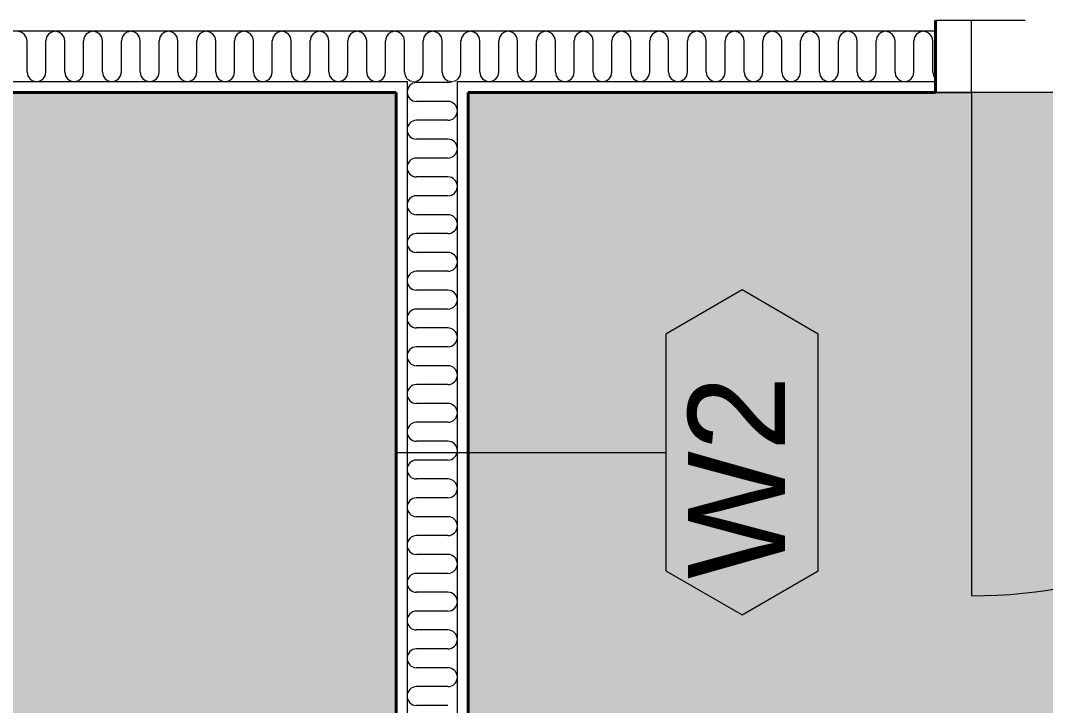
# Model space of a CAD drawing. Header units: millimetres. Extents: x -3100 to 17162, y -19566 to 10100.
# Drawn here: x 5477 to 6903, y 2047 to 3000 of the extents above; entities that cross this region are included whole.
import ezdxf

# ---------------------------------------------------------------- set-up
doc = ezdxf.new("R2010")
doc.units = ezdxf.units.MM
doc.header["$MEASUREMENT"] = 0
doc.linetypes.add('Wipeout_Contour', pattern=[1000, 0, -1000])
doc.linetypes.add('Čerchovaná M', pattern=[337.5, 187.5, -63.75, 22.5, -63.75])
for name, color, linetype in [('Konstrukce - svislé nosné', 7, 'Continuous'), ('Konstrukce – Dělicí čáry vrstev', 7, 'Continuous'), ('Kóty - SP', 7, 'Continuous'), ('Otvory – Dveře', 7, 'Continuous'), ('Výplně – Řezové', 7, 'Continuous'), ('Zóny', 7, 'Continuous'), ('Zóny - razítko SP', 7, 'Continuous')]:
    doc.layers.add(name, color=color, linetype=linetype)
doc.styles.add('GENEROVANÝ_STYL_1', font='Arial.ttf')
doc.dimstyles.new('GENEROVANÝ_STYL__1', dxfattribs={"dimtxt": 134.999996, "dimasz": 114, "dimexe": 0.18, "dimexo": 0.0625, "dimgap": 0, "dimtad": 1, "dimtih": 1, "dimtoh": 1, "dimdec": 0, "dimzin": 0, "dimdsep": 46, "dimtxsty": 'GENEROVANÝ_STYL_1', "dimblk": 'ARROWHEAD_2', "dimblk1": 'ARROWHEAD_2', "dimblk2": 'ARROWHEAD_2', "dimcen": 0.09, "dimse1": 1, "dimse2": 1, "dimclrd": 256, "dimclre": 256, "dimclrt": 256, "dimazin": 0, "dimtfac": 1, "dimtdec": 4, "dimtmove": 0, "dimatfit": 3, "dimfxl": 1, "dimtolj": 1, "dimtzin": 0, "dimarcsym": 0})
doc.dimstyles.new('GENEROVANÝ_STYL__2', dxfattribs={"dimtxt": 134.999996, "dimasz": 114, "dimexe": 0.18, "dimexo": 0.0625, "dimgap": 0, "dimtad": 1, "dimdec": 0, "dimzin": 0, "dimdsep": 46, "dimtxsty": 'GENEROVANÝ_STYL_1', "dimblk": 'ARROWHEAD_2', "dimblk1": 'ARROWHEAD_2', "dimblk2": 'ARROWHEAD_2', "dimcen": 0.09, "dimse1": 1, "dimse2": 1, "dimclrd": 256, "dimclre": 256, "dimclrt": 256, "dimazin": 0, "dimtfac": 1, "dimtdec": 4, "dimtmove": 0, "dimatfit": 3, "dimfxl": 1, "dimtolj": 1, "dimtzin": 0, "dimarcsym": 0})
doc.dimstyles.new('GENEROVANÝ_STYL__3', dxfattribs={"dimtxt": 134.999996, "dimasz": 114, "dimexe": 0.18, "dimexo": 0.0625, "dimgap": 0, "dimtad": 1, "dimdec": 0, "dimzin": 0, "dimdsep": 46, "dimtxsty": 'GENEROVANÝ_STYL_1', "dimblk": 'ARROWHEAD_2', "dimblk1": 'ARROWHEAD_2', "dimblk2": 'ARROWHEAD_2', "dimcen": 0.09, "dimse1": 1, "dimse2": 1, "dimclrd": 256, "dimclre": 256, "dimclrt": 256, "dimazin": 0, "dimtfac": 1, "dimtdec": 4, "dimtmove": 2, "dimatfit": 3, "dimfxl": 1, "dimtolj": 1, "dimtzin": 0, "dimarcsym": 0})
pattern_1 = [(0, (0, 0), (0, 56.25), [0, -56.25])]

# ---------------------------------------------------------------- blocks, each defined once
blk = doc.blocks.new('Ložnice_1.09_9', base_point=(1597.2, 946))
at = {"layer": 'Zóny', "linetype": 'Continuous', "lineweight": 0, "true_color": 0xffffff}
blk.add_hatch(color=7, dxfattribs=at).paths.add_polyline_path([(0, 0), (6000, 0), (6000, 2900), (3100, 2900), (3100, 3500), (0, 3500)])
blk = doc.blocks.new('Šatna_1.10_10', base_point=(7697.2, 1704))
at = {"layer": 'Zóny', "linetype": 'Continuous', "lineweight": 0, "true_color": 0xffffff}
blk.add_hatch(color=7, dxfattribs=at).paths.add_polyline_path([(6100, 2900), (6100, 0), (8300, 0), (8300, 2900)])
blk = doc.blocks.new('*X279')
at = {"layer": 'Výplně – Řezové', "color": 53, "linetype": 'Continuous', "lineweight": 13, "true_color": 0xeccf4f}
for p, q in [((5478.1, 2984), (5473.1, 2985)), ((5482.4, 2981.2), (5478.1, 2984)), ((5485.3, 2976.9), (5482.4, 2981.2)), ((5516.3, 2981.2), (5513.5, 2976.9)), ((5520.6, 2984), (5516.3, 2981.2)), ((5525.6, 2985), (5520.6, 2984)), ((5530.6, 2984), (5525.6, 2985)), ((5534.9, 2981.2), (5530.6, 2984)), ((5537.8, 2976.9), (5534.9, 2981.2)), ((5568.8, 2981.2), (5566, 2976.9)), ((5573.1, 2984), (5568.8, 2981.2)), ((5578.1, 2985), (5573.1, 2984)), ((5583.1, 2984), (5578.1, 2985)), ((5587.4, 2981.2), (5583.1, 2984)), ((5590.3, 2976.9), (5587.4, 2981.2)), ((5621.3, 2981.2), (5618.5, 2976.9)), ((5625.6, 2984), (5621.3, 2981.2)), ((5630.6, 2985), (5625.6, 2984)), ((5635.6, 2984), (5630.6, 2985)), ((5639.9, 2981.2), (5635.6, 2984)), ((5642.8, 2976.9), (5639.9, 2981.2)), ((5673.8, 2981.2), (5671, 2976.9)), ((5678.1, 2984), (5673.8, 2981.2)), ((5683.1, 2985), (5678.1, 2984)), ((5688.1, 2984), (5683.1, 2985)), ((5692.4, 2981.2), (5688.1, 2984)), ((5695.3, 2976.9), (5692.4, 2981.2)), ((5726.3, 2981.2), (5723.5, 2976.9)), ((5730.6, 2984), (5726.3, 2981.2)), ((5735.6, 2985), (5730.6, 2984)), ((5740.6, 2984), (5735.6, 2985)), ((5744.9, 2981.2), (5740.6, 2984)), ((5747.8, 2976.9), (5744.9, 2981.2)), ((5778.8, 2981.2), (5776, 2976.9)), ((5783.1, 2984), (5778.8, 2981.2)), ((5788.1, 2985), (5783.1, 2984)), ((5793.1, 2984), (5788.1, 2985)), ((5797.4, 2981.2), (5793.1, 2984)), ((5800.3, 2976.9), (5797.4, 2981.2)), ((5831.3, 2981.2), (5828.5, 2976.9)), ((5835.6, 2984), (5831.3, 2981.2)), ((5840.6, 2985), (5835.6, 2984)), ((5845.6, 2984), (5840.6, 2985)), ((5849.9, 2981.2), (5845.6, 2984)), ((5852.8, 2976.9), (5849.9, 2981.2)), ((5883.8, 2981.2), (5881, 2976.9)), ((5888.1, 2984), (5883.8, 2981.2)), ((5893.1, 2985), (5888.1, 2984)), ((5898.1, 2984), (5893.1, 2985)), ((5902.4, 2981.2), (5898.1, 2984)), ((5905.3, 2976.9), (5902.4, 2981.2)), ((5936.3, 2981.2), (5933.5, 2976.9)), ((5940.6, 2984), (5936.3, 2981.2)), ((5945.6, 2985), (5940.6, 2984)), ((5950.6, 2984), (5945.6, 2985)), ((5954.9, 2981.2), (5950.6, 2984)), ((5957.8, 2976.9), (5954.9, 2981.2)), ((5988.8, 2981.2), (5986, 2976.9)), ((5993.1, 2984), (5988.8, 2981.2)), ((5998.1, 2985), (5993.1, 2984)), ((6003.1, 2984), (5998.1, 2985)), ((6007.4, 2981.2), (6003.1, 2984)), ((6010.3, 2976.9), (6007.4, 2981.2)), ((5486.3, 2971.9), (5485.3, 2976.9)), ((5486.3, 2928.1), (5486.3, 2971.9)), ((5513.5, 2976.9), (5512.5, 2971.9)), ((5512.5, 2928.1), (5512.5, 2971.9)), ((5538.8, 2971.9), (5537.8, 2976.9)), ((5538.8, 2928.1), (5538.8, 2971.9)), ((5566, 2976.9), (5565, 2971.9)), ((5565, 2928.1), (5565, 2971.9)), ((5591.3, 2971.9), (5590.3, 2976.9)), ((5591.3, 2928.1), (5591.3, 2971.9)), ((5618.5, 2976.9), (5617.5, 2971.9)), ((5617.5, 2928.1), (5617.5, 2971.9)), ((5643.8, 2971.9), (5642.8, 2976.9)), ((5643.8, 2928.1), (5643.8, 2971.9)), ((5671, 2976.9), (5670, 2971.9)), ((5670, 2928.1), (5670, 2971.9)), ((5696.3, 2971.9), (5695.3, 2976.9)), ((5696.3, 2928.1), (5696.3, 2971.9)), ((5723.5, 2976.9), (5722.5, 2971.9)), ((5722.5, 2928.1), (5722.5, 2971.9)), ((5748.8, 2971.9), (5747.8, 2976.9)), ((5748.8, 2928.1), (5748.8, 2971.9)), ((5776, 2976.9), (5775, 2971.9)), ((5775, 2928.1), (5775, 2971.9)), ((5801.3, 2971.9), (5800.3, 2976.9)), ((5801.3, 2928.1), (5801.3, 2971.9)), ((5828.5, 2976.9), (5827.5, 2971.9)), ((5827.5, 2928.1), (5827.5, 2971.9)), ((5853.8, 2971.9), (5852.8, 2976.9)), ((5853.8, 2928.1), (5853.8, 2971.9)), ((5881, 2976.9), (5880, 2971.9)), ((5880, 2928.1), (5880, 2971.9)), ((5906.3, 2971.9), (5905.3, 2976.9)), ((5906.3, 2928.1), (5906.3, 2971.9)), ((5933.5, 2976.9), (5932.5, 2971.9)), ((5932.5, 2928.1), (5932.5, 2971.9)), ((5958.8, 2971.9), (5957.8, 2976.9)), ((5958.8, 2928.1), (5958.8, 2971.9)), ((5986, 2976.9), (5985, 2971.9)), ((5985, 2928.1), (5985, 2971.9)), ((6011.3, 2971.9), (6010.3, 2976.9)), ((6011.3, 2928.1), (6011.3, 2971.9)), ((5486.3, 2928.1), (5487.2, 2923.1)), ((5511.5, 2923.1), (5512.5, 2928.1)), ((5538.8, 2928.1), (5539.7, 2923.1)), ((5564, 2923.1), (5565, 2928.1)), ((5591.3, 2928.1), (5592.2, 2923.1)), ((5616.5, 2923.1), (5617.5, 2928.1)), ((5643.8, 2928.1), (5644.7, 2923.1)), ((5669, 2923.1), (5670, 2928.1)), ((5696.3, 2928.1), (5697.2, 2923.1)), ((5721.5, 2923.1), (5722.5, 2928.1)), ((5748.8, 2928.1), (5749.7, 2923.1)), ((5774, 2923.1), (5775, 2928.1)), ((5801.3, 2928.1), (5802.2, 2923.1)), ((5826.5, 2923.1), (5827.5, 2928.1)), ((5853.8, 2928.1), (5854.7, 2923.1)), ((5879, 2923.1), (5880, 2928.1)), ((5906.3, 2928.1), (5907.2, 2923.1)), ((5931.5, 2923.1), (5932.5, 2928.1)), ((5958.8, 2928.1), (5959.7, 2923.1)), ((5984, 2923.1), (5985, 2928.1)), ((6011.3, 2928.1), (6012.2, 2923.1)), ((5487.2, 2923.1), (5490.1, 2918.8)), ((5490.1, 2918.8), (5494.4, 2916)), ((5494.4, 2916), (5499.4, 2915)), ((5499.4, 2915), (5504.4, 2916)), ((5504.4, 2916), (5508.7, 2918.8)), ((5508.7, 2918.8), (5511.5, 2923.1)), ((5539.7, 2923.1), (5542.6, 2918.8)), ((5542.6, 2918.8), (5546.9, 2916)), ((5546.9, 2916), (5551.9, 2915)), ((5551.9, 2915), (5556.9, 2916)), ((5556.9, 2916), (5561.2, 2918.8)), ((5561.2, 2918.8), (5564, 2923.1)), ((5592.2, 2923.1), (5595.1, 2918.8)), ((5595.1, 2918.8), (5599.4, 2916)), ((5599.4, 2916), (5604.4, 2915)), ((5604.4, 2915), (5609.4, 2916)), ((5609.4, 2916), (5613.7, 2918.8)), ((5613.7, 2918.8), (5616.5, 2923.1)), ((5644.7, 2923.1), (5647.6, 2918.8)), ((5647.6, 2918.8), (5651.9, 2916)), ((5651.9, 2916), (5656.9, 2915)), ((5656.9, 2915), (5661.9, 2916)), ((5661.9, 2916), (5666.2, 2918.8)), ((5666.2, 2918.8), (5669, 2923.1)), ((5697.2, 2923.1), (5700.1, 2918.8)), ((5700.1, 2918.8), (5704.4, 2916)), ((5704.4, 2916), (5709.4, 2915)), ((5709.4, 2915), (5714.4, 2916)), ((5714.4, 2916), (5718.7, 2918.8)), ((5718.7, 2918.8), (5721.5, 2923.1)), ((5749.7, 2923.1), (5752.6, 2918.8)), ((5752.6, 2918.8), (5756.9, 2916)), ((5756.9, 2916), (5761.9, 2915)), ((5761.9, 2915), (5766.9, 2916)), ((5766.9, 2916), (5771.2, 2918.8)), ((5771.2, 2918.8), (5774, 2923.1)), ((5802.2, 2923.1), (5805.1, 2918.8)), ((5805.1, 2918.8), (5809.4, 2916)), ((5809.4, 2916), (5814.4, 2915)), ((5814.4, 2915), (5819.4, 2916)), ((5819.4, 2916), (5823.7, 2918.8)), ((5823.7, 2918.8), (5826.5, 2923.1)), ((5854.7, 2923.1), (5857.6, 2918.8)), ((5857.6, 2918.8), (5861.9, 2916)), ((5861.9, 2916), (5866.9, 2915)), ((5866.9, 2915), (5871.9, 2916)), ((5871.9, 2916), (5876.2, 2918.8)), ((5876.2, 2918.8), (5879, 2923.1)), ((5907.2, 2923.1), (5910.1, 2918.8)), ((5910.1, 2918.8), (5914.4, 2916)), ((5914.4, 2916), (5919.4, 2915)), ((5919.4, 2915), (5924.4, 2916)), ((5924.4, 2916), (5928.7, 2918.8)), ((5928.7, 2918.8), (5931.5, 2923.1)), ((5959.7, 2923.1), (5962.6, 2918.8)), ((5962.6, 2918.8), (5966.9, 2916)), ((5966.9, 2916), (5971.9, 2915)), ((5971.9, 2915), (5976.9, 2916)), ((5976.9, 2916), (5981.2, 2918.8)), ((5981.2, 2918.8), (5984, 2923.1)), ((6012.2, 2923.1), (6015, 2919))]:
    blk.add_line(p, q, dxfattribs=at)
blk = doc.blocks.new('*X280')
at = {"layer": 'Výplně – Řezové', "color": 53, "linetype": 'Continuous', "lineweight": 13, "true_color": 0xeccf4f}
for p, q in [((6041.3, 2981.2), (6038.5, 2976.9)), ((6045.6, 2984), (6041.3, 2981.2)), ((6050.6, 2985), (6045.6, 2984)), ((6055.6, 2984), (6050.6, 2985)), ((6059.9, 2981.2), (6055.6, 2984)), ((6062.8, 2976.9), (6059.9, 2981.2)), ((6038.5, 2976.9), (6037.5, 2971.9)), ((6037.5, 2928.1), (6037.5, 2971.9)), ((6063.8, 2971.9), (6062.8, 2976.9)), ((6063.8, 2928.1), (6063.8, 2971.9)), ((6036.5, 2923.1), (6037.5, 2928.1)), ((6063.8, 2928.1), (6064.7, 2923.1)), ((6015, 2919), (6015.1, 2918.8)), ((6015.1, 2918.8), (6019.4, 2916)), ((6019.4, 2916), (6024.4, 2915)), ((6024.4, 2915), (6029.4, 2916)), ((6029.4, 2916), (6033.7, 2918.8)), ((6033.7, 2918.8), (6036.5, 2923.1)), ((6064.7, 2923.1), (6067.6, 2918.8)), ((6067.6, 2918.8), (6071.9, 2916)), ((6071.9, 2916), (6076.9, 2915)), ((6076.9, 2915), (6081.9, 2916)), ((6081.9, 2916), (6085, 2918.1))]:
    blk.add_line(p, q, dxfattribs=at)
blk = doc.blocks.new('*X281')
at = {"layer": 'Výplně – Řezové', "color": 53, "linetype": 'Continuous', "lineweight": 13, "true_color": 0xeccf4f}
for p, q in [((6093.8, 2981.2), (6091, 2976.9)), ((6098.1, 2984), (6093.8, 2981.2)), ((6103.1, 2985), (6098.1, 2984)), ((6108.1, 2984), (6103.1, 2985)), ((6112.4, 2981.2), (6108.1, 2984)), ((6115.3, 2976.9), (6112.4, 2981.2)), ((6146.3, 2981.2), (6143.5, 2976.9)), ((6150.6, 2984), (6146.3, 2981.2)), ((6155.6, 2985), (6150.6, 2984)), ((6160.6, 2984), (6155.6, 2985)), ((6164.9, 2981.2), (6160.6, 2984)), ((6167.8, 2976.9), (6164.9, 2981.2)), ((6198.8, 2981.2), (6196, 2976.9)), ((6203.1, 2984), (6198.8, 2981.2)), ((6208.1, 2985), (6203.1, 2984)), ((6213.1, 2984), (6208.1, 2985)), ((6217.4, 2981.2), (6213.1, 2984)), ((6220.3, 2976.9), (6217.4, 2981.2)), ((6251.3, 2981.2), (6248.5, 2976.9)), ((6255.6, 2984), (6251.3, 2981.2)), ((6260.6, 2985), (6255.6, 2984)), ((6265.6, 2984), (6260.6, 2985)), ((6269.9, 2981.2), (6265.6, 2984)), ((6272.8, 2976.9), (6269.9, 2981.2)), ((6303.8, 2981.2), (6301, 2976.9)), ((6308.1, 2984), (6303.8, 2981.2)), ((6313.1, 2985), (6308.1, 2984)), ((6318.1, 2984), (6313.1, 2985)), ((6322.4, 2981.2), (6318.1, 2984)), ((6325.3, 2976.9), (6322.4, 2981.2)), ((6356.3, 2981.2), (6353.5, 2976.9)), ((6360.6, 2984), (6356.3, 2981.2)), ((6365.6, 2985), (6360.6, 2984)), ((6370.6, 2984), (6365.6, 2985)), ((6374.9, 2981.2), (6370.6, 2984)), ((6377.8, 2976.9), (6374.9, 2981.2)), ((6408.8, 2981.2), (6406, 2976.9)), ((6413.1, 2984), (6408.8, 2981.2)), ((6418.1, 2985), (6413.1, 2984)), ((6423.1, 2984), (6418.1, 2985)), ((6427.4, 2981.2), (6423.1, 2984)), ((6430.3, 2976.9), (6427.4, 2981.2)), ((6461.3, 2981.2), (6458.5, 2976.9)), ((6465.6, 2984), (6461.3, 2981.2)), ((6470.6, 2985), (6465.6, 2984)), ((6475.6, 2984), (6470.6, 2985)), ((6479.9, 2981.2), (6475.6, 2984)), ((6482.8, 2976.9), (6479.9, 2981.2)), ((6513.8, 2981.2), (6511, 2976.9)), ((6518.1, 2984), (6513.8, 2981.2)), ((6523.1, 2985), (6518.1, 2984)), ((6528.1, 2984), (6523.1, 2985)), ((6532.4, 2981.2), (6528.1, 2984)), ((6535.3, 2976.9), (6532.4, 2981.2)), ((6566.3, 2981.2), (6563.5, 2976.9)), ((6570.6, 2984), (6566.3, 2981.2)), ((6575.6, 2985), (6570.6, 2984)), ((6580.6, 2984), (6575.6, 2985)), ((6584.9, 2981.2), (6580.6, 2984)), ((6587.8, 2976.9), (6584.9, 2981.2)), ((6618.8, 2981.2), (6616, 2976.9)), ((6623.1, 2984), (6618.8, 2981.2)), ((6628.1, 2985), (6623.1, 2984)), ((6633.1, 2984), (6628.1, 2985)), ((6637.4, 2981.2), (6633.1, 2984)), ((6640.3, 2976.9), (6637.4, 2981.2)), ((6671.3, 2981.2), (6668.5, 2976.9)), ((6675.6, 2984), (6671.3, 2981.2)), ((6680.6, 2985), (6675.6, 2984)), ((6685.6, 2984), (6680.6, 2985)), ((6689.9, 2981.2), (6685.6, 2984)), ((6692.8, 2976.9), (6689.9, 2981.2)), ((6723.8, 2981.2), (6721, 2976.9)), ((6728.1, 2984), (6723.8, 2981.2)), ((6733.1, 2985), (6728.1, 2984)), ((6738.1, 2984), (6733.1, 2985)), ((6742.4, 2981.2), (6738.1, 2984)), ((6745.3, 2976.9), (6742.4, 2981.2)), ((6091, 2976.9), (6090, 2971.9)), ((6090, 2928.1), (6090, 2971.9)), ((6116.3, 2971.9), (6115.3, 2976.9)), ((6116.3, 2928.1), (6116.3, 2971.9)), ((6143.5, 2976.9), (6142.5, 2971.9)), ((6142.5, 2928.1), (6142.5, 2971.9)), ((6168.8, 2971.9), (6167.8, 2976.9)), ((6168.8, 2928.1), (6168.8, 2971.9)), ((6196, 2976.9), (6195, 2971.9)), ((6195, 2928.1), (6195, 2971.9)), ((6221.3, 2971.9), (6220.3, 2976.9)), ((6221.3, 2928.1), (6221.3, 2971.9)), ((6248.5, 2976.9), (6247.5, 2971.9)), ((6247.5, 2928.1), (6247.5, 2971.9)), ((6273.8, 2971.9), (6272.8, 2976.9)), ((6273.8, 2928.1), (6273.8, 2971.9)), ((6301, 2976.9), (6300, 2971.9)), ((6300, 2928.1), (6300, 2971.9)), ((6326.3, 2971.9), (6325.3, 2976.9)), ((6326.3, 2928.1), (6326.3, 2971.9)), ((6353.5, 2976.9), (6352.5, 2971.9)), ((6352.5, 2928.1), (6352.5, 2971.9)), ((6378.8, 2971.9), (6377.8, 2976.9)), ((6378.8, 2928.1), (6378.8, 2971.9)), ((6406, 2976.9), (6405, 2971.9)), ((6405, 2928.1), (6405, 2971.9)), ((6431.3, 2971.9), (6430.3, 2976.9)), ((6431.3, 2928.1), (6431.3, 2971.9)), ((6458.5, 2976.9), (6457.5, 2971.9)), ((6457.5, 2928.1), (6457.5, 2971.9)), ((6483.8, 2971.9), (6482.8, 2976.9)), ((6483.8, 2928.1), (6483.8, 2971.9)), ((6511, 2976.9), (6510, 2971.9)), ((6510, 2928.1), (6510, 2971.9)), ((6536.3, 2971.9), (6535.3, 2976.9)), ((6536.3, 2928.1), (6536.3, 2971.9)), ((6563.5, 2976.9), (6562.5, 2971.9)), ((6562.5, 2928.1), (6562.5, 2971.9)), ((6588.8, 2971.9), (6587.8, 2976.9)), ((6588.8, 2928.1), (6588.8, 2971.9)), ((6616, 2976.9), (6615, 2971.9)), ((6615, 2928.1), (6615, 2971.9)), ((6641.3, 2971.9), (6640.3, 2976.9)), ((6641.3, 2928.1), (6641.3, 2971.9)), ((6668.5, 2976.9), (6667.5, 2971.9)), ((6667.5, 2928.1), (6667.5, 2971.9)), ((6693.8, 2971.9), (6692.8, 2976.9)), ((6693.8, 2928.1), (6693.8, 2971.9)), ((6721, 2976.9), (6720, 2971.9)), ((6720, 2928.1), (6720, 2971.9)), ((6746.3, 2971.9), (6745.3, 2976.9)), ((6746.3, 2928.1), (6746.3, 2971.9)), ((6089, 2923.1), (6090, 2928.1)), ((6116.3, 2928.1), (6117.2, 2923.1)), ((6141.5, 2923.1), (6142.5, 2928.1)), ((6168.8, 2928.1), (6169.7, 2923.1)), ((6194, 2923.1), (6195, 2928.1)), ((6221.3, 2928.1), (6222.2, 2923.1)), ((6246.5, 2923.1), (6247.5, 2928.1)), ((6273.8, 2928.1), (6274.7, 2923.1)), ((6299, 2923.1), (6300, 2928.1)), ((6326.3, 2928.1), (6327.2, 2923.1)), ((6351.5, 2923.1), (6352.5, 2928.1)), ((6378.8, 2928.1), (6379.7, 2923.1)), ((6404, 2923.1), (6405, 2928.1)), ((6431.3, 2928.1), (6432.2, 2923.1)), ((6456.5, 2923.1), (6457.5, 2928.1)), ((6483.8, 2928.1), (6484.7, 2923.1)), ((6509, 2923.1), (6510, 2928.1)), ((6536.3, 2928.1), (6537.2, 2923.1)), ((6561.5, 2923.1), (6562.5, 2928.1)), ((6588.8, 2928.1), (6589.7, 2923.1)), ((6614, 2923.1), (6615, 2928.1)), ((6641.3, 2928.1), (6642.2, 2923.1)), ((6666.5, 2923.1), (6667.5, 2928.1)), ((6693.8, 2928.1), (6694.7, 2923.1)), ((6719, 2923.1), (6720, 2928.1)), ((6746.3, 2928.1), (6747.2, 2923.1)), ((6085, 2918.1), (6086.2, 2918.8)), ((6086.2, 2918.8), (6089, 2923.1)), ((6117.2, 2923.1), (6120.1, 2918.8)), ((6120.1, 2918.8), (6124.4, 2916)), ((6124.4, 2916), (6129.4, 2915)), ((6129.4, 2915), (6134.4, 2916)), ((6134.4, 2916), (6138.7, 2918.8)), ((6138.7, 2918.8), (6141.5, 2923.1)), ((6169.7, 2923.1), (6172.6, 2918.8)), ((6172.6, 2918.8), (6176.9, 2916)), ((6176.9, 2916), (6181.9, 2915)), ((6181.9, 2915), (6186.9, 2916)), ((6186.9, 2916), (6191.2, 2918.8)), ((6191.2, 2918.8), (6194, 2923.1)), ((6222.2, 2923.1), (6225.1, 2918.8)), ((6225.1, 2918.8), (6229.4, 2916)), ((6229.4, 2916), (6234.4, 2915)), ((6234.4, 2915), (6239.4, 2916)), ((6239.4, 2916), (6243.7, 2918.8)), ((6243.7, 2918.8), (6246.5, 2923.1)), ((6274.7, 2923.1), (6277.6, 2918.8)), ((6277.6, 2918.8), (6281.9, 2916)), ((6281.9, 2916), (6286.9, 2915)), ((6286.9, 2915), (6291.9, 2916)), ((6291.9, 2916), (6296.2, 2918.8)), ((6296.2, 2918.8), (6299, 2923.1)), ((6327.2, 2923.1), (6330.1, 2918.8)), ((6330.1, 2918.8), (6334.4, 2916)), ((6334.4, 2916), (6339.4, 2915)), ((6339.4, 2915), (6344.4, 2916)), ((6344.4, 2916), (6348.7, 2918.8)), ((6348.7, 2918.8), (6351.5, 2923.1)), ((6379.7, 2923.1), (6382.6, 2918.8)), ((6382.6, 2918.8), (6386.9, 2916)), ((6386.9, 2916), (6391.9, 2915)), ((6391.9, 2915), (6396.9, 2916)), ((6396.9, 2916), (6401.2, 2918.8)), ((6401.2, 2918.8), (6404, 2923.1)), ((6432.2, 2923.1), (6435.1, 2918.8)), ((6435.1, 2918.8), (6439.4, 2916)), ((6439.4, 2916), (6444.4, 2915)), ((6444.4, 2915), (6449.4, 2916)), ((6449.4, 2916), (6453.7, 2918.8)), ((6453.7, 2918.8), (6456.5, 2923.1)), ((6484.7, 2923.1), (6487.6, 2918.8)), ((6487.6, 2918.8), (6491.9, 2916)), ((6491.9, 2916), (6496.9, 2915)), ((6496.9, 2915), (6501.9, 2916)), ((6501.9, 2916), (6506.2, 2918.8)), ((6506.2, 2918.8), (6509, 2923.1)), ((6537.2, 2923.1), (6540.1, 2918.8)), ((6540.1, 2918.8), (6544.4, 2916)), ((6544.4, 2916), (6549.4, 2915)), ((6549.4, 2915), (6554.4, 2916)), ((6554.4, 2916), (6558.7, 2918.8)), ((6558.7, 2918.8), (6561.5, 2923.1)), ((6589.7, 2923.1), (6592.6, 2918.8)), ((6592.6, 2918.8), (6596.9, 2916)), ((6596.9, 2916), (6601.9, 2915)), ((6601.9, 2915), (6606.9, 2916)), ((6606.9, 2916), (6611.2, 2918.8)), ((6611.2, 2918.8), (6614, 2923.1)), ((6642.2, 2923.1), (6645.1, 2918.8)), ((6645.1, 2918.8), (6649.4, 2916)), ((6649.4, 2916), (6654.4, 2915)), ((6654.4, 2915), (6659.4, 2916)), ((6659.4, 2916), (6663.7, 2918.8)), ((6663.7, 2918.8), (6666.5, 2923.1)), ((6694.7, 2923.1), (6697.6, 2918.8)), ((6697.6, 2918.8), (6701.9, 2916)), ((6701.9, 2916), (6706.9, 2915)), ((6706.9, 2915), (6711.9, 2916)), ((6711.9, 2916), (6716.2, 2918.8)), ((6716.2, 2918.8), (6719, 2923.1)), ((6747.2, 2923.1), (6750, 2919))]:
    blk.add_line(p, q, dxfattribs=at)
blk = doc.blocks.new('Dveře 27_5')
at = {"layer": 'Otvory – Dveře', "color": 7, "linetype": 'Continuous', "lineweight": 20}
for p, q in [((350, 0), (350, 700)), ((-350, 0), (-400, 0)), ((-400, 0), (-400, -100)), ((-350, -100), (-350, 0)), ((400, 0), (350, 0)), ((350, 0), (350, -100)), ((400, -100), (400, 0)), ((-400, -100), (-350, -100)), ((350, -100), (400, -100))]:
    blk.add_line(p, q, dxfattribs=at)
at = {"layer": 'Otvory – Dveře', "color": 7, "linetype": 'Čerchovaná M', "lineweight": 20}
for p, q in [((-400, 0), (400, 0)), ((-400, -100), (400, -100))]:
    blk.add_line(p, q, dxfattribs=at)
at = {"layer": 'Otvory – Dveře', "color": 7, "linetype": 'Continuous', "lineweight": 40}
for p, q in [((-400, -15), (-400, 0)), ((-400, -15), (-400, 0)), ((400, -15), (400, 0)), ((400, -15), (400, 0)), ((-400, -85), (-400, -15)), ((-400, -85), (-400, -15)), ((400, -85), (400, -15)), ((400, -85), (400, -15)), ((-400, -100), (-400, -85)), ((-400, -100), (-400, -85)), ((400, -100), (400, -85)), ((400, -100), (400, -85))]:
    blk.add_line(p, q, dxfattribs=at)
at = {"layer": 'Otvory – Dveře', "color": 7, "linetype": 'Continuous', "lineweight": 20}
blk.add_arc((350, 0), 700, 90, 180, dxfattribs=at)
blk = doc.blocks.new('Zeď_20', base_point=(3250, 3000))
at = {"color": 254, "linetype": 'Wipeout_Contour', "lineweight": 0, "ltscale": 25162.726383}
blk.add_wipeout([(4250, 3000), (4250, 2985), (6750, 2985), (6750, 3000)], dxfattribs=at).dxf.layer = 'Výplně – Řezové'
at = {"color": 254, "linetype": 'Wipeout_Contour', "lineweight": 0, "ltscale": 23633.334051}
blk.add_wipeout([(6000, 2915), (4250, 2915), (4250, 2900), (6000, 2900)], dxfattribs=at).dxf.layer = 'Výplně – Řezové'
at = {"color": 254, "linetype": 'Wipeout_Contour', "lineweight": 0, "ltscale": 27002.863929}
blk.add_wipeout([(6100, 2915), (6085, 2915), (6085, 2900), (6100, 2900)], dxfattribs=at).dxf.layer = 'Výplně – Řezové'
at = {"layer": 'Výplně – Řezové', "linetype": 'Continuous', "lineweight": 13, "true_color": 0xa8a8a8}
h = blk.add_hatch(dxfattribs=at)
h.set_pattern_fill('Sádra', color=253, style=0, pattern_type=2)
h.set_pattern_definition(pattern_1)
h.paths.add_polyline_path([(4250, 3000), (4250, 2985), (6750, 2985), (6750, 3000)])
h = blk.add_hatch(dxfattribs=at)
h.set_pattern_fill('Sádra', color=253, style=0, pattern_type=2)
h.set_pattern_definition(pattern_1)
h.paths.add_polyline_path([(6000, 2915), (4250, 2915), (4250, 2900), (6000, 2900)])
h = blk.add_hatch(dxfattribs=at)
h.set_pattern_fill('Sádra', color=253, style=0, pattern_type=2)
h.set_pattern_definition(pattern_1)
h.paths.add_polyline_path([(6100, 2915), (6085, 2915), (6085, 2900), (6100, 2900)])
at = {"color": 254, "linetype": 'Wipeout_Contour', "lineweight": 0, "ltscale": 26696.416596}
blk.add_wipeout([(6015, 2915), (6000, 2915), (6000, 2900), (6015, 2900)], dxfattribs=at).dxf.layer = 'Výplně – Řezové'
at = {"color": 254, "linetype": 'Wipeout_Contour', "lineweight": 0, "ltscale": 28214.064587}
blk.add_wipeout([(6100, 2915), (6100, 2900), (6750, 2900), (6750, 2915)], dxfattribs=at).dxf.layer = 'Výplně – Řezové'
at = {"layer": 'Výplně – Řezové', "linetype": 'Continuous', "lineweight": 13, "true_color": 0xa8a8a8}
h = blk.add_hatch(dxfattribs=at)
h.set_pattern_fill('Sádra', color=253, style=0, pattern_type=2)
h.set_pattern_definition(pattern_1)
h.paths.add_polyline_path([(6015, 2915), (6000, 2915), (6000, 2900), (6015, 2900)])
h = blk.add_hatch(dxfattribs=at)
h.set_pattern_fill('Sádra', color=253, style=0, pattern_type=2)
h.set_pattern_definition(pattern_1)
h.paths.add_polyline_path([(6100, 2915), (6100, 2900), (6750, 2900), (6750, 2915)])
at = {"layer": 'Konstrukce - svislé nosné', "color": 7, "linetype": 'Continuous', "lineweight": 40, "flags": 128}
for points in [[(4250, 2900), (6000, 2900)], [(6100, 2900), (6750, 2900)]]:
    blk.add_lwpolyline(points, dxfattribs=at)
at = {"color": 254, "linetype": 'Wipeout_Contour', "lineweight": 0, "ltscale": 23746.067163}
blk.add_wipeout([(4250, 2915), (6015, 2915), (6015, 2985), (4250, 2985)], dxfattribs=at).dxf.layer = 'Výplně – Řezové'
at = {"layer": 'Konstrukce - svislé nosné', "color": 7, "lineweight": 40}
blk.add_blockref('*X279', (0, 0), dxfattribs=at)
at = {"color": 254, "linetype": 'Wipeout_Contour', "lineweight": 0, "ltscale": 26923.952404}
blk.add_wipeout([(6085, 2985), (6015, 2985), (6015, 2915), (6085, 2915)], dxfattribs=at).dxf.layer = 'Výplně – Řezové'
at = {"layer": 'Konstrukce – Dělicí čáry vrstev', "color": 7, "linetype": 'Continuous', "lineweight": 13}
for p, q in [((6015, 2985), (4250, 2985)), ((4250, 2915), (6015, 2915)), ((6015, 2915), (6015, 2900))]:
    blk.add_line(p, q, dxfattribs=at)
at = {"layer": 'Konstrukce - svislé nosné', "color": 7, "lineweight": 40}
blk.add_blockref('*X280', (0, 0), dxfattribs=at)
at = {"color": 254, "linetype": 'Wipeout_Contour', "lineweight": 0, "ltscale": 28257.955039}
blk.add_wipeout([(6085, 2915), (6750, 2915), (6750, 2985), (6085, 2985)], dxfattribs=at).dxf.layer = 'Výplně – Řezové'
at = {"layer": 'Konstrukce - svislé nosné', "color": 7, "linetype": 'Continuous', "lineweight": 40}
for p, q in [((6750, 3000), (6750, 2985)), ((6750, 2985), (6750, 2915)), ((6750, 2915), (6750, 2900))]:
    blk.add_line(p, q, dxfattribs=at)
at = {"layer": 'Konstrukce – Dělicí čáry vrstev', "color": 7, "linetype": 'Continuous', "lineweight": 13}
for p, q in [((6085, 2985), (6015, 2985)), ((6750, 2985), (6085, 2985)), ((6085, 2900), (6085, 2915)), ((6085, 2915), (6750, 2915))]:
    blk.add_line(p, q, dxfattribs=at)
at = {"layer": 'Konstrukce - svislé nosné', "color": 7, "lineweight": 40}
blk.add_blockref('*X281', (0, 0), dxfattribs=at)
at = {"layer": 'Otvory – Dveře', "color": 7, "linetype": 'Continuous', "lineweight": 40, "zscale": 1000, "rotation": 180.0000032685719}
blk.add_blockref('Dveře 27_5', (7150, 2900), dxfattribs=at)
blk = doc.blocks.new('*X289')
at = {"layer": 'Výplně – Řezové', "color": 53, "linetype": 'Continuous', "lineweight": 13, "true_color": 0xeccf4f}
for p, q in [((6018.8, 2909.9), (6016, 2905.6)), ((6023.1, 2912.8), (6018.8, 2909.9)), ((6028.1, 2913.8), (6023.1, 2912.8)), ((6071.9, 2913.8), (6028.1, 2913.8)), ((6071.9, 2913.8), (6076.9, 2914.7)), ((6076.9, 2914.7), (6077.3, 2915)), ((6016, 2905.6), (6015, 2900.6)), ((6015, 2900.6), (6015.1, 2900))]:
    blk.add_line(p, q, dxfattribs=at)
blk = doc.blocks.new('*X290')
at = {"layer": 'Výplně – Řezové', "color": 53, "linetype": 'Continuous', "lineweight": 13, "true_color": 0xeccf4f}
for p, q in [((6071.875, 2887.5), (6028.125, 2887.5)), ((6071.875, 2861.25), (6028.125, 2861.25)), ((6071.875, 2835), (6028.125, 2835)), ((6071.875, 2808.75), (6028.125, 2808.75)), ((6071.875, 2782.5), (6028.125, 2782.5)), ((6071.875, 2756.25), (6028.125, 2756.25)), ((6071.875, 2730), (6028.125, 2730)), ((6071.875, 2703.75), (6028.125, 2703.75)), ((6071.875, 2677.5), (6028.125, 2677.5)), ((6071.875, 2651.25), (6028.125, 2651.25)), ((6071.875, 2625), (6028.125, 2625)), ((6071.875, 2598.75), (6028.125, 2598.75)), ((6071.875, 2572.5), (6028.125, 2572.5)), ((6071.875, 2546.25), (6028.125, 2546.25)), ((6071.875, 2520), (6028.125, 2520)), ((6071.875, 2493.75), (6028.125, 2493.75)), ((6071.875, 2467.5), (6028.125, 2467.5)), ((6071.875, 2441.25), (6028.125, 2441.25)), ((6071.875, 2415), (6028.125, 2415)), ((6071.875, 2388.75), (6028.125, 2388.75)), ((6071.875, 2362.5), (6028.125, 2362.5)), ((6071.875, 2336.25), (6028.125, 2336.25)), ((6071.875, 2310), (6028.125, 2310)), ((6071.875, 2283.75), (6028.125, 2283.75)), ((6071.875, 2257.5), (6028.125, 2257.5)), ((6071.875, 2231.25), (6028.125, 2231.25)), ((6071.875, 2205), (6028.125, 2205)), ((6071.875, 2178.75), (6028.125, 2178.75)), ((6071.875, 2152.5), (6028.125, 2152.5)), ((6071.875, 2126.25), (6028.125, 2126.25)), ((6071.875, 2100), (6028.125, 2100)), ((6071.875, 2073.75), (6028.125, 2073.75)), ((6071.875, 2047.5), (6028.125, 2047.5))]:
    blk.add_line(p, q, dxfattribs=at)
for centre, start, end in [((6028.125, 2900.625), 182.72709, 270), ((6071.875, 2874.375), 270, 90), ((6028.125, 2848.125), 90, 270), ((6071.875, 2821.875), 270, 90), ((6028.125, 2795.625), 90, 270), ((6071.875, 2769.375), 270, 90), ((6028.125, 2743.125), 90, 270), ((6071.875, 2716.875), 270, 90), ((6028.125, 2690.625), 90, 270), ((6071.875, 2664.375), 270, 90), ((6028.125, 2638.125), 90, 270), ((6071.875, 2611.875), 270, 90), ((6028.125, 2585.625), 90, 270), ((6071.875, 2559.375), 270, 90), ((6028.125, 2533.125), 90, 270), ((6071.875, 2506.875), 270, 90), ((6028.125, 2480.625), 90, 270), ((6071.875, 2454.375), 270, 90), ((6028.125, 2428.125), 90, 270), ((6071.875, 2401.875), 270, 90), ((6028.125, 2375.625), 90, 270), ((6071.875, 2349.375), 270, 90), ((6028.125, 2323.125), 90, 270), ((6071.875, 2296.875), 270, 90), ((6028.125, 2270.625), 90, 270), ((6071.875, 2244.375), 270, 90), ((6028.125, 2218.125), 90, 270), ((6071.875, 2191.875), 270, 90), ((6028.125, 2165.625), 90, 270), ((6071.875, 2139.375), 270, 90), ((6028.125, 2113.125), 90, 270), ((6071.875, 2086.875), 270, 90), ((6028.125, 2060.625), 90, 270)]:
    blk.add_arc(centre, 13.125, start, end, dxfattribs=at)
blk = doc.blocks.new('Zeď_21', base_point=(6000, 0))
at = {"color": 254, "linetype": 'Wipeout_Contour', "lineweight": 0, "ltscale": 26849.601423}
blk.add_wipeout([(6085, 2915), (6015, 2915), (6015, 2900), (6085, 2900)], dxfattribs=at).dxf.layer = 'Výplně – Řezové'
at = {"layer": 'Konstrukce - svislé nosné', "color": 7, "lineweight": 40}
blk.add_blockref('*X289', (0, 0), dxfattribs=at)
at = {"color": 254, "linetype": 'Wipeout_Contour', "lineweight": 0, "ltscale": 25679.874933}
blk.add_wipeout([(6100, 0), (6100, 2900), (6085, 2900), (6085, 0)], dxfattribs=at).dxf.layer = 'Výplně – Řezové'
at = {"layer": 'Výplně – Řezové', "linetype": 'Continuous', "lineweight": 13, "true_color": 0xa8a8a8}
h = blk.add_hatch(dxfattribs=at)
h.set_pattern_fill('Sádra', color=253, style=0, pattern_type=2)
h.set_pattern_definition(pattern_1)
h.paths.add_polyline_path([(6100, 0), (6100, 2900), (6085, 2900), (6085, 0)])
at = {"layer": 'Konstrukce - svislé nosné', "color": 7, "linetype": 'Continuous', "lineweight": 40, "flags": 128}
blk.add_lwpolyline([(6100, 0), (6100, 2900)], dxfattribs=at)
at = {"color": 254, "linetype": 'Wipeout_Contour', "lineweight": 0, "ltscale": 25356.57475}
blk.add_wipeout([(6000, 2900), (6000, 0), (6015, 0), (6015, 2900)], dxfattribs=at).dxf.layer = 'Výplně – Řezové'
at = {"layer": 'Výplně – Řezové', "linetype": 'Continuous', "lineweight": 13, "true_color": 0xa8a8a8}
h = blk.add_hatch(dxfattribs=at)
h.set_pattern_fill('Sádra', color=253, style=0, pattern_type=2)
h.set_pattern_definition(pattern_1)
h.paths.add_polyline_path([(6000, 2900), (6000, 0), (6015, 0), (6015, 2900)])
at = {"layer": 'Konstrukce - svislé nosné', "color": 7, "linetype": 'Continuous', "lineweight": 40, "flags": 128}
blk.add_lwpolyline([(6000, 2900), (6000, 0)], dxfattribs=at)
at = {"color": 254, "linetype": 'Wipeout_Contour', "lineweight": 0, "ltscale": 25518.205493}
blk.add_wipeout([(6085, 0), (6085, 2900), (6015, 2900), (6015, 0)], dxfattribs=at).dxf.layer = 'Výplně – Řezové'
at = {"layer": 'Konstrukce – Dělicí čáry vrstev', "color": 7, "linetype": 'Continuous', "lineweight": 13}
for p, q in [((6015, 2915), (6015, 2900)), ((6085, 2900), (6085, 2915)), ((6015, 2900), (6015, 0)), ((6085, 0), (6085, 2900))]:
    blk.add_line(p, q, dxfattribs=at)
at = {"layer": 'Konstrukce - svislé nosné', "color": 7, "lineweight": 40}
blk.add_blockref('*X290', (0, 0), dxfattribs=at)
blk = doc.blocks.new('*D346')
at = {"layer": 'Kóty - SP', "color": 146, "linetype": 'Continuous', "lineweight": 13, "true_color": 0x1a4f6e}
for p, q in [((-2670.5, 7760), (-2670.5, 7833.3)), ((-2595.5, 7716.7), (-2745.5, 7803.3)), ((-2558, 7760), (-2783, 7760)), ((-2670.5, -9460), (-2670.5, 7760)), ((-2745.5, -9416.7), (-2595.5, -9503.3)), ((-2558, -9460), (-2783, -9460)), ((-2670.5, -9533.3), (-2670.5, -9460))]:
    blk.add_line(p, q, dxfattribs=at)
at = {"layer": 'Kóty - SP', "color": 146, "lineweight": 13, "true_color": 0x1a4f6e, "insert": (-2697.5, -1133.1), "char_height": 135, "attachment_point": 7, "rotation": 90, "style": 'GENEROVANÝ_STYL_1'}
blk.add_mtext('\\A1;{\\pql;\\fArial|b0|i0|c0|p0;\\W1.000000;17\xa0220}', dxfattribs=at)
blk = doc.blocks.new('ARROWHEAD_2')
at = {"color": 0, "linetype": 'Continuous', "lineweight": 0}
for p, q in [((-0.378, -0.655), (0.378, 0.655)), ((0, 0), (-1, 0))]:
    blk.add_line(p, q, dxfattribs=at)
blk = doc.blocks.new('*D413')
at = {"layer": 'Kóty - SP', "color": 146, "linetype": 'Continuous', "lineweight": 13, "true_color": 0x1a4f6e}
for p, q in [((0, 993.3), (0, 1218.3)), ((6000, 993.3), (6000, 1218.3)), ((43.3, 1180.8), (-43.3, 1030.8)), ((6043.3, 1180.8), (5956.7, 1030.8)), ((-360, 1105.8), (0, 1105.8)), ((0, 1105.8), (6000, 1105.8))]:
    blk.add_line(p, q, dxfattribs=at)
at = {"layer": 'Kóty - SP', "color": 146, "lineweight": 13, "true_color": 0x1a4f6e, "char_height": 135, "attachment_point": 7, "style": 'GENEROVANÝ_STYL_1'}
for s, insert in [('\\A1;{\\pql;\\fArial|b0|i0|c0|p0;\\W1.000000;6\xa0000}', (2613.9, 1132.8)), ('\\A1;{\\pql;\\fArial|b0|i0|c0|p0;\\W1.000000;100}', (5647.7, 1132.8))]:
    blk.add_mtext(s, dxfattribs=dict(at, insert=insert))
blk = doc.blocks.new('*D414')
at = {"layer": 'Kóty - SP', "color": 146, "linetype": 'Continuous', "lineweight": 13, "true_color": 0x1a4f6e}
for p, q in [((6000, 993.3), (6000, 1218.3)), ((6100, 993.3), (6100, 1218.3)), ((6043.3, 1180.8), (5956.7, 1030.8)), ((6143.3, 1180.8), (6056.7, 1030.8)), ((6000, 1105.8), (6100, 1105.8))]:
    blk.add_line(p, q, dxfattribs=at)
blk = doc.blocks.new('*D415')
at = {"layer": 'Kóty - SP', "color": 146, "linetype": 'Continuous', "lineweight": 13, "true_color": 0x1a4f6e}
for p, q in [((6100, 993.3), (6100, 1218.3)), ((8300, 993.3), (8300, 1218.3)), ((6143.3, 1180.8), (6056.7, 1030.8)), ((8343.3, 1180.8), (8256.7, 1030.8)), ((6100, 1105.8), (8300, 1105.8))]:
    blk.add_line(p, q, dxfattribs=at)
at = {"layer": 'Kóty - SP', "color": 146, "lineweight": 13, "true_color": 0x1a4f6e, "char_height": 135, "attachment_point": 7, "style": 'GENEROVANÝ_STYL_1'}
for s, insert in [('\\A1;{\\pql;\\fArial|b0|i0|c0|p0;\\W1.000000;2\xa0200}', (6813.9, 1132.8)), ('\\A1;{\\pql;\\fArial|b0|i0|c0|p0;\\W1.000000;100}', (7947.7, 1132.8))]:
    blk.add_mtext(s, dxfattribs=dict(at, insert=insert))
blk = doc.blocks.new('*D419')
at = {"layer": 'Kóty - SP', "color": 146, "linetype": 'Continuous', "lineweight": 13, "true_color": 0x1a4f6e}
for p, q in [((3800, 1754.1), (3800, 1979.1)), ((6000, 1754.1), (6000, 1979.1)), ((3843.3, 1941.6), (3756.7, 1791.6)), ((5956.7, 1791.6), (6043.3, 1941.6)), ((3726.6, 1866.6), (3800, 1866.6)), ((3800, 1866.6), (6000, 1866.6)), ((6000, 1866.6), (6073.3, 1866.6))]:
    blk.add_line(p, q, dxfattribs=at)
at = {"layer": 'Kóty - SP', "color": 146, "lineweight": 13, "true_color": 0x1a4f6e, "insert": (4668.3, 1893.6), "char_height": 135, "attachment_point": 7, "style": 'GENEROVANÝ_STYL_1'}
blk.add_mtext('\\A1;{\\pql;\\fArial|b0|i0|c0|p0;\\W1.000000;2\xa0200}', dxfattribs=at)
blk = doc.blocks.new('*D420')
at = {"layer": 'Kóty - SP', "color": 146, "linetype": 'Continuous', "lineweight": 13, "true_color": 0x1a4f6e}
for p, q in [((6100, 1754.1), (6100, 1979.1)), ((7150, 1754.1), (7150, 1979.1)), ((6143.3, 1941.6), (6056.7, 1791.6)), ((7106.7, 1791.6), (7193.3, 1941.6)), ((6026.6, 1866.6), (6100, 1866.6)), ((6100, 1866.6), (7150, 1866.6)), ((7150, 1866.6), (7223.3, 1866.6))]:
    blk.add_line(p, q, dxfattribs=at)
at = {"layer": 'Kóty - SP', "color": 146, "lineweight": 13, "true_color": 0x1a4f6e, "insert": (6393.3, 1893.6), "char_height": 135, "attachment_point": 7, "style": 'GENEROVANÝ_STYL_1'}
blk.add_mtext('\\A1;{\\pql;\\fArial|b0|i0|c0|p0;\\W1.000000;1\xa0050}', dxfattribs=at)
blk = doc.blocks.new('*D422')
at = {"layer": 'Kóty - SP', "color": 146, "linetype": 'Continuous', "lineweight": 13, "true_color": 0x1a4f6e}
for p, q in [((6000, 1411.2), (6000, 1636.2)), ((3143.3, 1598.7), (3056.7, 1448.7)), ((5956.7, 1448.7), (6043.3, 1598.7)), ((3100, 1523.7), (6000, 1523.7)), ((6000, 1523.7), (6073.3, 1523.7))]:
    blk.add_line(p, q, dxfattribs=at)
at = {"layer": 'Kóty - SP', "color": 146, "lineweight": 13, "true_color": 0x1a4f6e, "insert": (4318.3, 1550.7), "char_height": 135, "attachment_point": 7, "style": 'GENEROVANÝ_STYL_1'}
blk.add_mtext('\\A1;{\\pql;\\fArial|b0|i0|c0|p0;\\W1.000000;2\xa0900}', dxfattribs=at)
blk = doc.blocks.new('*D457')
at = {"layer": 'Kóty - SP', "color": 146, "linetype": 'Continuous', "lineweight": 13, "true_color": 0x1a4f6e}
for p, q in [((2310.3, 2943.3), (2460.3, 2856.7)), ((2497.8, 2900), (2272.8, 2900)), ((2385.3, 0), (2385.3, 2900)), ((2310.3, 43.3), (2460.3, -43.3)), ((2497.8, 0), (2272.8, 0)), ((2385.3, -73.3), (2385.3, 0))]:
    blk.add_line(p, q, dxfattribs=at)
at = {"layer": 'Kóty - SP', "color": 146, "lineweight": 13, "true_color": 0x1a4f6e, "insert": (2358.3, 1267.6), "char_height": 135, "attachment_point": 7, "rotation": 90, "style": 'GENEROVANÝ_STYL_1'}
blk.add_mtext('\\A1;{\\pql;\\fArial|b0|i0|c0|p0;\\W1.000000;2\xa0900}', dxfattribs=at)
blk = doc.blocks.new('Popiska_23', base_point=(6000, 2399.4))
at = {"layer": 'Zóny - razítko SP', "color": 146, "linetype": 'Continuous', "lineweight": 13, "true_color": 0x1a4f6e}
blk.add_line((6000, 2399.4), (6375, 2399.4), dxfattribs=at)
at = {"layer": 'Zóny - razítko SP', "color": 146, "linetype": 'Continuous', "lineweight": 13, "true_color": 0x1a4f6e, "flags": 128}
blk.add_lwpolyline([(6481.1, 2625.3), (6375, 2564), (6375, 2234.9), (6481.1, 2173.6), (6587.1, 2234.9), (6587.1, 2564)], close=True, dxfattribs=at)
at = {"layer": 'Zóny - razítko SP', "color": 146, "lineweight": 13, "true_color": 0x1a4f6e, "insert": (6405.9, 2399.4), "char_height": 135, "attachment_point": 2, "rotation": 90, "style": 'GENEROVANÝ_STYL_1'}
blk.add_mtext('\\A1;{\\pqc;\\pt0,4000;\\fArial|b0|i0|c0|p0;\\W1.000000;W2\\fArial|b0|i0|c0|p0;\\W1.000000;\\A1{\\H.66x;\\S^  ;}\\fArial|b0|i0|c0|p0;\\W1.000000;\\fArial|b0|i0|c0|p0;\\W1.000000;\\A1{\\H.66x;\\S^  ;}\\fArial|b0|i0|c0|p0;\\W1.000000; \\fArial|b0|i0|c0|p0;\\W1.000000;\\fArial|b0|i0|c0|p0;\\W1.000000;\\fArial|b0|i0|c0|p0;\\W1.000000;\\fArial|b0|i0|c0|p0;\\W1.000000;\\fArial|b0|i0|c0|p0;\\W1.000000;\\fArial|b0|i0|c0|p0;\\W1.000000;\\fArial|b0|i0|c0|p0;\\W1.000000;\\fArial|b0|i0|c0|p0;\\W1.000000;\\fArial|b0|i0|c0|p0;\\W1.000000;\\fArial|b0|i0|c0|p0;\\W1.000000;\\fArial|b0|i0|c0|p0;\\W1.000000;\\fArial|b0|i0|c0|p0;\\W1.000000;\\fArial|b0|i0|c0|p0;\\W1.000000;\\fArial|b0|i0|c0|p0;\\W1.000000;\\fArial|b0|i0|c0|p0;\\W1.000000;\\fArial|b0|i0|c0|p0;\\W1.000000;\\fArial|b0|i0|c0|p0;\\W1.000000;\\fArial|b0|i0|c0|p0;\\W1.000000;\\fArial|b0|i0|c0|p0;\\W1.000000;\\fArial|b0|i0|c0|p0;\\W1.000000;\\fArial|b0|i0|c0|p0;\\W1.000000;\\fArial|b0|i0|c0|p0;\\W1.000000;\\fArial|b0|i0|c0|p0;\\W1.000000;\\fArial|b0|i0|c0|p0;\\W1.000000;\\fArial|b0|i0|c0|p0;\\W1.000000;\\fArial|b0|i0|c0|p0;\\W1.000000;\\fArial|b0|i0|c0|p0;\\W1.000000;\\fArial|b0|i0|c0|p0;\\W1.000000;\\fArial|b0|i0|c0|p0;\\W1.000000;\\fArial|b0|i0|c0|p0;\\W1.000000;\\fArial|b0|i0|c0|p0;\\W1.000000;\\fArial|b0|i0|c0|p0;\\W1.000000;\\fArial|b0|i0|c0|p0;\\W1.000000;\\fArial|b0|i0|c0|p0;\\W1.000000;\\fArial|b0|i0|c0|p0;\\W1.000000;\\fArial|b0|i0|c0|p0;\\W1.000000;\\fArial|b0|i0|c0|p0;\\W1.000000;\\fArial|b0|i0|c0|p0;\\W1.000000;\\fArial|b0|i0|c0|p0;\\W1.000000;\\fArial|b0|i0|c0|p0;\\W1.000000;\\fArial|b0|i0|c0|p0;\\W1.000000;\\fArial|b0|i0|c0|p0;\\W1.000000;\\fArial|b0|i0|c0|p0;\\W1.000000;}', dxfattribs=at)

msp = doc.modelspace()

# ---------------------------------------------------------------- linework, layer by layer
at = {"layer": 'Zóny', "color": 7, "linetype": 'Continuous', "lineweight": 0, "true_color": 0xffffff, "flags": 128}
for points in [[(0, 0), (6000, 0), (6000, 2900), (3100, 2900), (3100, 3500), (0, 3500)], [(6100, 2900), (6100, 0), (8300, 0), (8300, 2900)]]:
    msp.add_lwpolyline(points, close=True, dxfattribs=at)

# ---------------------------------------------------------------- block references
at = {"layer": 'Zóny', "color": 7, "linetype": 'Continuous', "lineweight": 20}
for name, p in [('Ložnice_1.09_9', (1597.2, 946)), ('Šatna_1.10_10', (7697.2, 1704))]:
    msp.add_blockref(name, p, dxfattribs=at)

# ---------------------------------------------------------------- next in the draw order: block references
at = {"layer": 'Konstrukce - svislé nosné', "color": 7, "lineweight": 40}
msp.add_blockref('Zeď_20', (3250, 3000), dxfattribs=at)

# ---------------------------------------------------------------- next in the draw order: block references
msp.add_blockref('Zeď_21', (6000, 0), dxfattribs=at)

# ---------------------------------------------------------------- next in the draw order: block references
at = {"layer": 'Zóny - razítko SP', "color": 7, "linetype": 'Continuous', "lineweight": 13}
msp.add_blockref('Popiska_23', (6000, 2399.4), dxfattribs=at)

# ---------------------------------------------------------------- next in the draw order: dimensions: what is measured, and where the dimension line sits
at = {"layer": 'Kóty - SP', "color": 146, "linetype": 'Continuous', "lineweight": 13, "true_color": 0x1a4f6e}
for base, p1, p2, dimstyle, picture, middle in [((-2670.5, 7760), (11640, -9460), (-360, 7760), 'GENEROVANÝ_STYL__2', '*D346', (-2765, -841.7)), ((2385.3, 2900), (6000, 0), (3100, 2900), 'GENEROVANÝ_STYL__3', '*D457', (2290.8, 1506.1))]:
    dim = msp.add_linear_dim(base=base, p1=p1, p2=p2, angle=90, dimstyle=dimstyle, dxfattribs=at)
    dim.commit()
    dim.dimension.update_dxf_attribs({"geometry": picture, "text_midpoint": middle, "dimtype": 160, "text_rotation": 90})
for base, p1, p2, picture, middle in [((6000, 1105.8), (0, 3500), (6000, 2900), '*D413', (2852.3, 1200.3)), ((6000, 1523.7), (3100, 2900), (6000, 2900), '*D422', (4556.8, 1618.2)), ((6000, 1866.6), (3800, 2900), (6000, 2900), '*D419', (4906.8, 1961.1)), ((6100, 1105.8), (6000, 2900), (6100, 2900), '*D414', (5806.7, 1200.3)), ((7150, 1866.6), (6100, 2900), (7150, 2900), '*D420', (6631.8, 1961.1)), ((8300, 1105.8), (6100, 2900), (8300, 2900), '*D415', (7052.3, 1200.3))]:
    dim = msp.add_linear_dim(base=base, p1=p1, p2=p2, dimstyle='GENEROVANÝ_STYL__1', dxfattribs=at)
    dim.commit()
    dim.dimension.update_dxf_attribs({"geometry": picture, "text_midpoint": middle, "dimtype": 160})

doc.saveas('drawing.dxf')
